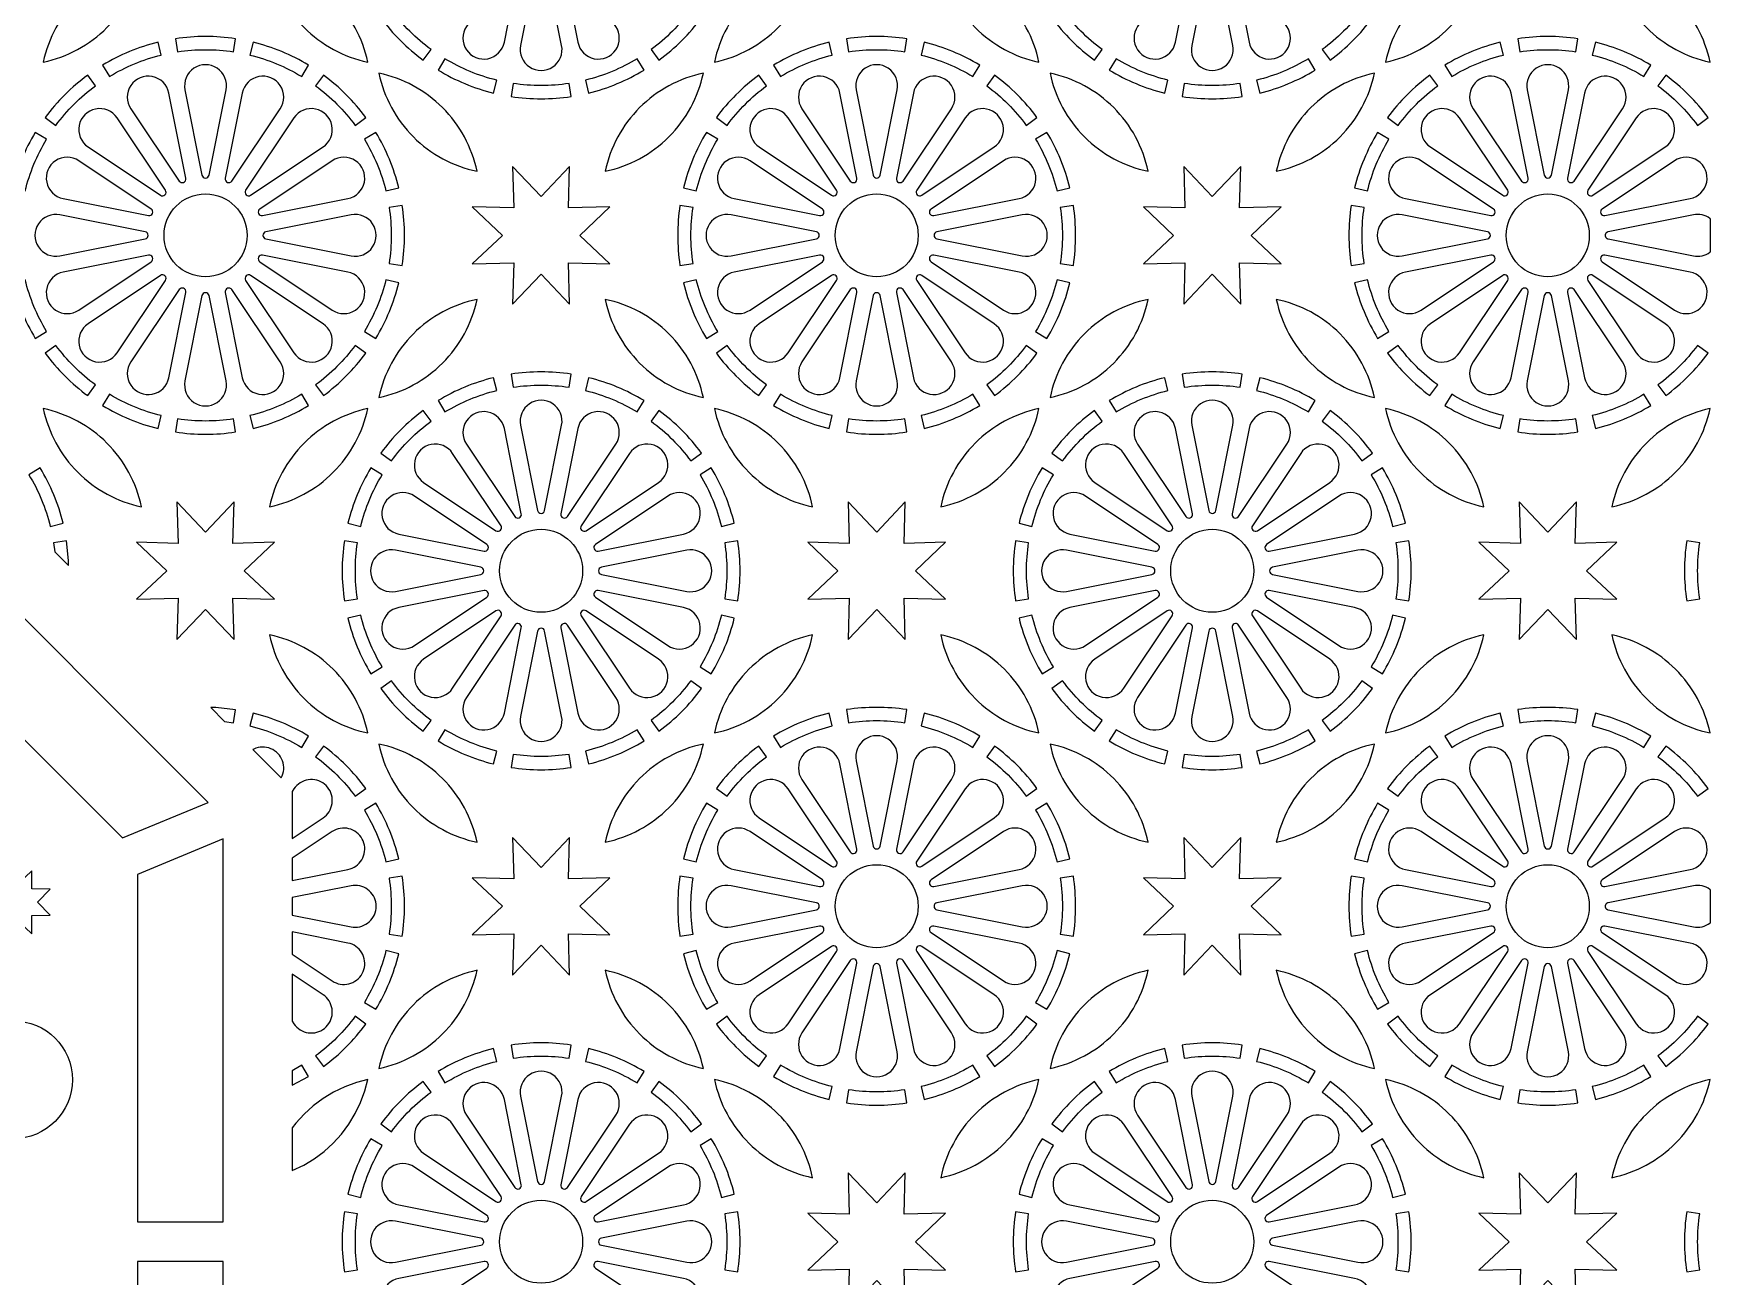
# Model space of a CAD drawing. Header units: millimetres. Extents: x 0 to 1400, y 170 to 1220.
# Drawn here: x 874.2 to 1224, y 687.7 to 947 of the extents above; entities that cross this region are included whole.
import ezdxf

# ---------------------------------------------------------------- set-up
doc = ezdxf.new("R2010")
doc.units = ezdxf.units.MM
doc.layers.add('CUT', color=1, linetype='CONTINUOUS')

msp = doc.modelspace()

# ---------------------------------------------------------------- linework, layer by layer
at = {"layer": 'CUT'}
for points in [[(974.578, 963.593), (964.493, 948.501, 1.2185033), (972.408, 945.223), (975.949, 963.026, 0.8206798)], [(979.333, 962.352), (975.792, 944.549, 1.2185037), (984.358, 944.549), (980.817, 962.352, 0.8206783)], [(984.201, 963.026), (987.742, 945.223, 1.2185033), (995.657, 948.501), (985.572, 963.593, 0.8206798)], [(1114.578, 963.593), (1104.493, 948.501, 1.2185033), (1112.408, 945.223), (1115.949, 963.026, 0.8206798)], [(1119.333, 962.352), (1115.792, 944.549, 1.2185037), (1124.358, 944.549), (1120.817, 962.352, 0.8206783)], [(1124.201, 963.026), (1127.742, 945.223, 1.2185033), (1135.657, 948.501), (1125.572, 963.593, 0.8206798)], [(889.521, 948.274, 0.1456685), (896.712, 961.562, 0.1456685), (883.424, 954.371, 0.1456685), (876.233, 941.083, 0.1456685)], [(936.726, 954.371, 0.1456685), (923.438, 961.562, 0.1456685), (930.629, 948.274, 0.1456685), (943.917, 941.083, 0.1456685)], [(1029.521, 948.274, 0.1456685), (1036.712, 961.562, 0.1456685), (1023.424, 954.371, 0.1456685), (1016.233, 941.083, 0.1456685)], [(1076.726, 954.371, 0.1456685), (1063.438, 961.562, 0.1456685), (1070.629, 948.274, 0.1456685), (1083.917, 941.083, 0.1456685)], [(1169.521, 948.274, 0.1456685), (1176.712, 961.562, 0.1456685), (1163.424, 954.371, 0.1456685), (1156.233, 941.083, 0.1456685)], [(1216.726, 954.371, 0.1456685), (1203.438, 961.562, 0.1456685), (1210.629, 948.274, 0.1456685), (1223.917, 941.083, 0.1456685)], [(946.633, 950.343, 0.0759044), (955.493, 941.483), (957.123, 943.71, -0.0758399), (948.86, 951.973)], [(1004.657, 941.483, 0.0759044), (1013.517, 950.343), (1011.29, 951.973, -0.0758399), (1003.027, 943.71)], [(1086.633, 950.343, 0.0759044), (1095.493, 941.483), (1097.123, 943.71, -0.0758399), (1088.86, 951.973)], [(1144.657, 941.483, 0.0759044), (1153.517, 950.343), (1151.29, 951.973, -0.0758399), (1143.027, 943.71)], [(900.162, 945.228, 0.0759046), (888.586, 940.434), (890.019, 938.075, -0.0758398), (900.816, 942.547)], [(916.339, 945.954, 0.0759046), (903.811, 945.954), (904.232, 943.227, -0.0758397), (915.918, 943.227)], [(931.564, 940.434, 0.0759046), (919.988, 945.228), (919.334, 942.547, -0.0758398), (930.131, 938.075)], [(1040.162, 945.228, 0.0759046), (1028.586, 940.434), (1030.019, 938.075, -0.0758398), (1040.816, 942.547)], [(1056.339, 945.954, 0.0759046), (1043.811, 945.954), (1044.232, 943.227, -0.0758397), (1055.918, 943.227)], [(1071.564, 940.434, 0.0759046), (1059.988, 945.228), (1059.334, 942.547, -0.0758398), (1070.131, 938.075)], [(1180.162, 945.228, 0.0759046), (1168.586, 940.434), (1170.019, 938.075, -0.0758398), (1180.816, 942.547)], [(1196.339, 945.954, 0.0759046), (1183.811, 945.954), (1184.232, 943.227, -0.0758397), (1195.918, 943.227)], [(1211.564, 940.434, 0.0759046), (1199.988, 945.228), (1199.334, 942.547, -0.0758398), (1210.131, 938.075)], [(958.586, 939.416, 0.0759046), (970.162, 934.622), (970.816, 937.303, -0.0758398), (960.019, 941.775)], [(989.988, 934.622, 0.0759046), (1001.564, 939.416), (1000.131, 941.775, -0.0758398), (989.334, 937.303)], [(1098.586, 939.416, 0.0759046), (1110.162, 934.622), (1110.816, 937.303, -0.0758398), (1100.019, 941.775)], [(1129.988, 934.622, 0.0759046), (1141.564, 939.416), (1140.131, 941.775, -0.0758398), (1129.334, 937.303)], [(885.493, 938.367, 0.0759044), (876.633, 929.507), (878.86, 927.877, -0.0758399), (887.123, 936.14)], [(905.949, 916.824), (902.408, 934.627, 1.2185033), (894.493, 931.349), (904.578, 916.257, 0.8206798)], [(910.817, 917.498), (914.358, 935.301, 1.2185037), (905.792, 935.301), (909.333, 917.498, 0.8206783)], [(915.572, 916.257), (925.657, 931.349, 1.2185033), (917.742, 934.627), (914.201, 916.824, 0.8206798)], [(943.517, 929.507, 0.0759044), (934.657, 938.367), (933.027, 936.14, -0.0758399), (941.29, 927.877)], [(953.424, 925.479, 0.1456685), (966.712, 918.288, 0.1456685), (959.521, 931.576, 0.1456685), (946.233, 938.767, 0.1456685)], [(1000.629, 931.576, 0.1456685), (993.438, 918.288, 0.1456685), (1006.726, 925.479, 0.1456685), (1013.917, 938.767, 0.1456685)], [(1025.493, 938.367, 0.0759044), (1016.633, 929.507), (1018.86, 927.877, -0.0758399), (1027.123, 936.14)], [(1045.949, 916.824), (1042.408, 934.627, 1.2185033), (1034.493, 931.349), (1044.578, 916.257, 0.8206798)], [(1050.817, 917.498), (1054.358, 935.301, 1.2185037), (1045.792, 935.301), (1049.333, 917.498, 0.8206783)], [(1055.572, 916.257), (1065.657, 931.349, 1.2185033), (1057.742, 934.627), (1054.201, 916.824, 0.8206798)], [(1083.517, 929.507, 0.0759044), (1074.657, 938.367), (1073.027, 936.14, -0.0758399), (1081.29, 927.877)], [(1093.424, 925.479, 0.1456685), (1106.712, 918.288, 0.1456685), (1099.521, 931.576, 0.1456685), (1086.233, 938.767, 0.1456685)], [(1140.629, 931.576, 0.1456685), (1133.438, 918.288, 0.1456685), (1146.726, 925.479, 0.1456685), (1153.917, 938.767, 0.1456685)], [(1165.493, 938.367, 0.0759044), (1156.633, 929.507), (1158.86, 927.877, -0.0758399), (1167.123, 936.14)], [(1185.949, 916.824), (1182.408, 934.627, 1.2185033), (1174.493, 931.349), (1184.578, 916.257, 0.8206798)], [(1190.817, 917.498), (1194.358, 935.301, 1.2185037), (1185.792, 935.301), (1189.333, 917.498, 0.8206783)], [(1195.572, 916.257), (1205.657, 931.349, 1.2185033), (1197.742, 934.627), (1194.201, 916.824, 0.8206798)], [(1223.517, 929.507, 0.0759044), (1214.657, 938.367), (1213.027, 936.14, -0.0758399), (1221.29, 927.877)], [(973.811, 933.896, 0.0759046), (986.339, 933.896), (985.918, 936.623, -0.0758397), (974.232, 936.623)], [(1113.811, 933.896, 0.0759046), (1126.339, 933.896), (1125.918, 936.623, -0.0758397), (1114.232, 936.623)], [(901.71, 914.34), (891.625, 929.432, 1.2185039), (885.568, 923.375), (900.66, 913.29, 0.8206772)], [(919.49, 913.29), (934.582, 923.375, 1.2185039), (928.525, 929.432), (918.44, 914.34, 0.8206772)], [(1041.71, 914.34), (1031.625, 929.432, 1.2185039), (1025.568, 923.375), (1040.66, 913.29, 0.8206772)], [(1059.49, 913.29), (1074.582, 923.375, 1.2185039), (1068.525, 929.432), (1058.44, 914.34, 0.8206772)], [(1181.71, 914.34), (1171.625, 929.432, 1.2185039), (1165.568, 923.375), (1180.66, 913.29, 0.8206772)], [(1199.49, 913.29), (1214.582, 923.375, 1.2185039), (1208.525, 929.432), (1198.44, 914.34, 0.8206772)], [(874.566, 926.414, 0.0759046), (869.772, 914.838), (872.453, 914.184, -0.0758398), (876.925, 924.981)], [(950.378, 914.838, 0.0759046), (945.584, 926.414), (943.225, 924.981, -0.0758398), (947.697, 914.184)], [(1014.566, 926.414, 0.0759046), (1009.772, 914.838), (1012.453, 914.184, -0.0758398), (1016.925, 924.981)], [(1090.378, 914.838, 0.0759046), (1085.584, 926.414), (1083.225, 924.981, -0.0758398), (1087.697, 914.184)], [(1154.566, 926.414, 0.0759046), (1149.772, 914.838), (1152.453, 914.184, -0.0758398), (1156.925, 924.981)], [(898.743, 910.422), (883.651, 920.507, 1.2185033), (880.373, 912.592), (898.176, 909.051, 0.8206798)], [(921.974, 909.051), (939.777, 912.592, 1.2185033), (936.499, 920.507), (921.407, 910.422, 0.8206798)], [(1038.743, 910.422), (1023.651, 920.507, 1.2185033), (1020.373, 912.592), (1038.176, 909.051, 0.8206798)], [(1061.974, 909.051), (1079.777, 912.592, 1.2185033), (1076.499, 920.507), (1061.407, 910.422, 0.8206798)], [(1178.743, 910.422), (1163.651, 920.507, 1.2185033), (1160.373, 912.592), (1178.176, 909.051, 0.8206798)], [(1201.974, 909.051), (1219.777, 912.592, 1.2185033), (1216.499, 920.507), (1201.407, 910.422, 0.8206798)], [(951.104, 898.661, 0.0759046), (951.104, 911.189), (948.377, 910.768, -0.0758397), (948.377, 899.082)], [(1009.046, 911.189, 0.0759046), (1009.046, 898.661), (1011.773, 899.082, -0.0758397), (1011.773, 910.768)], [(1091.104, 898.661, 0.0759046), (1091.104, 911.189), (1088.377, 910.768, -0.0758397), (1088.377, 899.082)], [(1149.046, 911.189, 0.0759046), (1149.046, 898.661), (1151.773, 899.082, -0.0758397), (1151.773, 910.768)], [(897.502, 905.667), (879.699, 909.208, 1.2185037), (879.699, 900.642), (897.502, 904.183, 0.8206783)], [(922.648, 904.183), (940.451, 900.642, 1.2185037), (940.451, 909.208), (922.648, 905.667, 0.8206783)], [(1037.502, 905.667), (1019.699, 909.208, 1.2185037), (1019.699, 900.642), (1037.502, 904.183, 0.8206783)], [(1062.648, 904.183), (1080.451, 900.642, 1.2185037), (1080.451, 909.208), (1062.648, 905.667, 0.8206783)], [(1177.502, 905.667), (1159.699, 909.208, 1.2185037), (1159.699, 900.642), (1177.502, 904.183, 0.8206783)], [(898.176, 900.799), (880.373, 897.258, 1.2185033), (883.651, 889.343), (898.743, 899.428, 0.8206798)], [(921.407, 899.428), (936.499, 889.343, 1.2185033), (939.777, 897.258), (921.974, 900.799, 0.8206798)], [(1038.176, 900.799), (1020.373, 897.258, 1.2185033), (1023.651, 889.343), (1038.743, 899.428, 0.8206798)], [(1061.407, 899.428), (1076.499, 889.343, 1.2185033), (1079.777, 897.258), (1061.974, 900.799, 0.8206798)], [(1178.176, 900.799), (1160.373, 897.258, 1.2185033), (1163.651, 889.343), (1178.743, 899.428, 0.8206798)], [(1201.407, 899.428), (1216.499, 889.343, 1.2185033), (1219.777, 897.258), (1201.974, 900.799, 0.8206798)], [(869.772, 895.012, 0.0759046), (874.566, 883.436), (876.925, 884.869, -0.0758398), (872.453, 895.666)], [(900.66, 896.56), (885.568, 886.475, 1.2185039), (891.625, 880.418), (901.71, 895.51, 0.8206772)], [(918.44, 895.51), (928.525, 880.418, 1.2185039), (934.582, 886.475), (919.49, 896.56, 0.8206772)], [(945.584, 883.436, 0.0759046), (950.378, 895.012), (947.697, 895.666, -0.0758398), (943.225, 884.869)], [(1009.772, 895.012, 0.0759046), (1014.566, 883.436), (1016.925, 884.869, -0.0758398), (1012.453, 895.666)], [(1040.66, 896.56), (1025.568, 886.475, 1.2185039), (1031.625, 880.418), (1041.71, 895.51, 0.8206772)], [(1058.44, 895.51), (1068.525, 880.418, 1.2185039), (1074.582, 886.475), (1059.49, 896.56, 0.8206772)], [(1085.584, 883.436, 0.0759046), (1090.378, 895.012), (1087.697, 895.666, -0.0758398), (1083.225, 884.869)], [(1149.772, 895.012, 0.0759046), (1154.566, 883.436), (1156.925, 884.869, -0.0758398), (1152.453, 895.666)], [(1180.66, 896.56), (1165.568, 886.475, 1.2185039), (1171.625, 880.418), (1181.71, 895.51, 0.8206772)], [(1198.44, 895.51), (1208.525, 880.418, 1.2185039), (1214.582, 886.475), (1199.49, 896.56, 0.8206772)], [(904.578, 893.593), (894.493, 878.501, 1.2185033), (902.408, 875.223), (905.949, 893.026, 0.8206798)], [(909.333, 892.352), (905.792, 874.549, 1.2185037), (914.358, 874.549), (910.817, 892.352, 0.8206783)], [(914.201, 893.026), (917.742, 875.223, 1.2185033), (925.657, 878.501), (915.572, 893.593, 0.8206798)], [(1044.578, 893.593), (1034.493, 878.501, 1.2185033), (1042.408, 875.223), (1045.949, 893.026, 0.8206798)], [(1049.333, 892.352), (1045.792, 874.549, 1.2185037), (1054.358, 874.549), (1050.817, 892.352, 0.8206783)], [(1054.201, 893.026), (1057.742, 875.223, 1.2185033), (1065.657, 878.501), (1055.572, 893.593, 0.8206798)], [(1184.578, 893.593), (1174.493, 878.501, 1.2185033), (1182.408, 875.223), (1185.949, 893.026, 0.8206798)], [(1189.333, 892.352), (1185.792, 874.549, 1.2185037), (1194.358, 874.549), (1190.817, 892.352, 0.8206783)], [(1194.201, 893.026), (1197.742, 875.223, 1.2185033), (1205.657, 878.501), (1195.572, 893.593, 0.8206798)], [(959.521, 878.274, 0.1456685), (966.712, 891.562, 0.1456685), (953.424, 884.371, 0.1456685), (946.233, 871.083, 0.1456685)], [(1006.726, 884.371, 0.1456685), (993.438, 891.562, 0.1456685), (1000.629, 878.274, 0.1456685), (1013.917, 871.083, 0.1456685)], [(1099.521, 878.274, 0.1456685), (1106.712, 891.562, 0.1456685), (1093.424, 884.371, 0.1456685), (1086.233, 871.083, 0.1456685)], [(1146.726, 884.371, 0.1456685), (1133.438, 891.562, 0.1456685), (1140.629, 878.274, 0.1456685), (1153.917, 871.083, 0.1456685)], [(876.633, 880.343, 0.0759044), (885.493, 871.483), (887.123, 873.71, -0.0758399), (878.86, 881.973)], [(934.657, 871.483, 0.0759044), (943.517, 880.343), (941.29, 881.973, -0.0758399), (933.027, 873.71)], [(1016.633, 880.343, 0.0759044), (1025.493, 871.483), (1027.123, 873.71, -0.0758399), (1018.86, 881.973)], [(1074.657, 871.483, 0.0759044), (1083.517, 880.343), (1081.29, 881.973, -0.0758399), (1073.027, 873.71)], [(1156.633, 880.343, 0.0759044), (1165.493, 871.483), (1167.123, 873.71, -0.0758399), (1158.86, 881.973)], [(1214.657, 871.483, 0.0759044), (1223.517, 880.343), (1221.29, 881.973, -0.0758399), (1213.027, 873.71)], [(970.162, 875.228, 0.0759046), (958.586, 870.434), (960.019, 868.075, -0.0758398), (970.816, 872.547)], [(986.339, 875.954, 0.0759046), (973.811, 875.954), (974.232, 873.227, -0.0758397), (985.918, 873.227)], [(1001.564, 870.434, 0.0759046), (989.988, 875.228), (989.334, 872.547, -0.0758398), (1000.131, 868.075)], [(1110.162, 875.228, 0.0759046), (1098.586, 870.434), (1100.019, 868.075, -0.0758398), (1110.816, 872.547)], [(1126.339, 875.954, 0.0759046), (1113.811, 875.954), (1114.232, 873.227, -0.0758397), (1125.918, 873.227)], [(1141.564, 870.434, 0.0759046), (1129.988, 875.228), (1129.334, 872.547, -0.0758398), (1140.131, 868.075)], [(888.586, 869.416, 0.0759046), (900.162, 864.622), (900.816, 867.303, -0.0758398), (890.019, 871.775)], [(919.988, 864.622, 0.0759046), (931.564, 869.416), (930.131, 871.775, -0.0758398), (919.334, 867.303)], [(1028.586, 869.416, 0.0759046), (1040.162, 864.622), (1040.816, 867.303, -0.0758398), (1030.019, 871.775)], [(1059.988, 864.622, 0.0759046), (1071.564, 869.416), (1070.131, 871.775, -0.0758398), (1059.334, 867.303)], [(1168.586, 869.416, 0.0759046), (1180.162, 864.622), (1180.816, 867.303, -0.0758398), (1170.019, 871.775)], [(1199.988, 864.622, 0.0759046), (1211.564, 869.416), (1210.131, 871.775, -0.0758398), (1199.334, 867.303)], [(883.424, 855.479, 0.1456685), (896.712, 848.288, 0.1456685), (889.521, 861.576, 0.1456685), (876.233, 868.767, 0.1456685)], [(930.629, 861.576, 0.1456685), (923.438, 848.288, 0.1456685), (936.726, 855.479, 0.1456685), (943.917, 868.767, 0.1456685)], [(955.493, 868.367, 0.0759044), (946.633, 859.507), (948.86, 857.877, -0.0758399), (957.123, 866.14)], [(975.949, 846.824), (972.408, 864.627, 1.2185033), (964.493, 861.349), (974.578, 846.257, 0.8206798)], [(980.817, 847.498), (984.358, 865.301, 1.2185037), (975.792, 865.301), (979.333, 847.498, 0.8206783)], [(985.572, 846.257), (995.657, 861.349, 1.2185033), (987.742, 864.627), (984.201, 846.824, 0.8206798)], [(1013.517, 859.507, 0.0759044), (1004.657, 868.367), (1003.027, 866.14, -0.0758399), (1011.29, 857.877)], [(1023.424, 855.479, 0.1456685), (1036.712, 848.288, 0.1456685), (1029.521, 861.576, 0.1456685), (1016.233, 868.767, 0.1456685)], [(1070.629, 861.576, 0.1456685), (1063.438, 848.288, 0.1456685), (1076.726, 855.479, 0.1456685), (1083.917, 868.767, 0.1456685)], [(1095.493, 868.367, 0.0759044), (1086.633, 859.507), (1088.86, 857.877, -0.0758399), (1097.123, 866.14)], [(1115.949, 846.824), (1112.408, 864.627, 1.2185033), (1104.493, 861.349), (1114.578, 846.257, 0.8206798)], [(1120.817, 847.498), (1124.358, 865.301, 1.2185037), (1115.792, 865.301), (1119.333, 847.498, 0.8206783)], [(1125.572, 846.257), (1135.657, 861.349, 1.2185033), (1127.742, 864.627), (1124.201, 846.824, 0.8206798)], [(1153.517, 859.507, 0.0759044), (1144.657, 868.367), (1143.027, 866.14, -0.0758399), (1151.29, 857.877)], [(1163.424, 855.479, 0.1456685), (1176.712, 848.288, 0.1456685), (1169.521, 861.576, 0.1456685), (1156.233, 868.767, 0.1456685)], [(1210.629, 861.576, 0.1456685), (1203.438, 848.288, 0.1456685), (1216.726, 855.479, 0.1456685), (1223.917, 868.767, 0.1456685)], [(903.811, 863.896, 0.0759046), (916.339, 863.896), (915.918, 866.623, -0.0758397), (904.232, 866.623)], [(1043.811, 863.896, 0.0759046), (1056.339, 863.896), (1055.918, 866.623, -0.0758397), (1044.232, 866.623)], [(1183.811, 863.896, 0.0759046), (1196.339, 863.896), (1195.918, 866.623, -0.0758397), (1184.232, 866.623)], [(971.71, 844.34), (961.625, 859.432, 1.2185039), (955.568, 853.375), (970.66, 843.29, 0.8206772)], [(989.49, 843.29), (1004.582, 853.375, 1.2185039), (998.525, 859.432), (988.44, 844.34, 0.8206772)], [(1111.71, 844.34), (1101.625, 859.432, 1.2185039), (1095.568, 853.375), (1110.66, 843.29, 0.8206772)], [(1129.49, 843.29), (1144.582, 853.375, 1.2185039), (1138.525, 859.432), (1128.44, 844.34, 0.8206772)], [(880.378, 844.838, 0.0759046), (875.584, 856.414), (873.225, 854.981, -0.0758398), (877.697, 844.184)], [(944.566, 856.414, 0.0759046), (939.772, 844.838), (942.453, 844.184, -0.0758398), (946.925, 854.981)], [(1020.378, 844.838, 0.0759046), (1015.584, 856.414), (1013.225, 854.981, -0.0758398), (1017.697, 844.184)], [(1084.566, 856.414, 0.0759046), (1079.772, 844.838), (1082.453, 844.184, -0.0758398), (1086.925, 854.981)], [(1160.378, 844.838, 0.0759046), (1155.584, 856.414), (1153.225, 854.981, -0.0758398), (1157.697, 844.184)], [(968.743, 840.422), (953.651, 850.507, 1.2185033), (950.373, 842.592), (968.176, 839.051, 0.8206798)], [(991.974, 839.051), (1009.777, 842.592, 1.2185033), (1006.499, 850.507), (991.407, 840.422, 0.8206798)], [(1108.743, 840.422), (1093.651, 850.507, 1.2185033), (1090.373, 842.592), (1108.176, 839.051, 0.8206798)], [(1131.974, 839.051), (1149.777, 842.592, 1.2185033), (1146.499, 850.507), (1131.407, 840.422, 0.8206798)], [(939.046, 841.189, 0.0759046), (939.046, 828.661), (941.773, 829.082, -0.0758397), (941.773, 840.768)], [(1021.104, 828.661, 0.0759046), (1021.104, 841.189), (1018.377, 840.768, -0.0758397), (1018.377, 829.082)], [(1079.046, 841.189, 0.0759046), (1079.046, 828.661), (1081.773, 829.082, -0.0758397), (1081.773, 840.768)], [(1161.104, 828.661, 0.0759046), (1161.104, 841.189), (1158.377, 840.768, -0.0758397), (1158.377, 829.082)], [(1219.046, 841.189, 0.0759046), (1219.046, 828.661), (1221.773, 829.082, -0.0758397), (1221.773, 840.768)], [(967.502, 835.667), (949.699, 839.208, 1.2185037), (949.699, 830.642), (967.502, 834.183, 0.8206783)], [(992.648, 834.183), (1010.451, 830.642, 1.2185037), (1010.451, 839.208), (992.648, 835.667, 0.8206783)], [(1107.502, 835.667), (1089.699, 839.208, 1.2185037), (1089.699, 830.642), (1107.502, 834.183, 0.8206783)], [(1132.648, 834.183), (1150.451, 830.642, 1.2185037), (1150.451, 839.208), (1132.648, 835.667, 0.8206783)], [(968.176, 830.799), (950.373, 827.258, 1.2185033), (953.651, 819.343), (968.743, 829.428, 0.8206798)], [(991.407, 829.428), (1006.499, 819.343, 1.2185033), (1009.777, 827.258), (991.974, 830.799, 0.8206798)], [(1108.176, 830.799), (1090.373, 827.258, 1.2185033), (1093.651, 819.343), (1108.743, 829.428, 0.8206798)], [(1131.407, 829.428), (1146.499, 819.343, 1.2185033), (1149.777, 827.258), (1131.974, 830.799, 0.8206798)], [(939.772, 825.012, 0.0759046), (944.566, 813.436), (946.925, 814.869, -0.0758398), (942.453, 825.666)], [(970.66, 826.56), (955.568, 816.475, 1.2185039), (961.625, 810.418), (971.71, 825.51, 0.8206772)], [(988.44, 825.51), (998.525, 810.418, 1.2185039), (1004.582, 816.475), (989.49, 826.56, 0.8206772)], [(1015.584, 813.436, 0.0759046), (1020.378, 825.012), (1017.697, 825.666, -0.0758398), (1013.225, 814.869)], [(1079.772, 825.012, 0.0759046), (1084.566, 813.436), (1086.925, 814.869, -0.0758398), (1082.453, 825.666)], [(1110.66, 826.56), (1095.568, 816.475, 1.2185039), (1101.625, 810.418), (1111.71, 825.51, 0.8206772)], [(1128.44, 825.51), (1138.525, 810.418, 1.2185039), (1144.582, 816.475), (1129.49, 826.56, 0.8206772)], [(1155.584, 813.436, 0.0759046), (1160.378, 825.012), (1157.697, 825.666, -0.0758398), (1153.225, 814.869)], [(974.578, 823.593), (964.493, 808.501, 1.2185033), (972.408, 805.223), (975.949, 823.026, 0.8206798)], [(979.333, 822.352), (975.792, 804.549, 1.2185037), (984.358, 804.549), (980.817, 822.352, 0.8206783)], [(984.201, 823.026), (987.742, 805.223, 1.2185033), (995.657, 808.501), (985.572, 823.593, 0.8206798)], [(1114.578, 823.593), (1104.493, 808.501, 1.2185033), (1112.408, 805.223), (1115.949, 823.026, 0.8206798)], [(1119.333, 822.352), (1115.792, 804.549, 1.2185037), (1124.358, 804.549), (1120.817, 822.352, 0.8206783)], [(1124.201, 823.026), (1127.742, 805.223, 1.2185033), (1135.657, 808.501), (1125.572, 823.593, 0.8206798)], [(936.726, 814.371, 0.1456685), (923.438, 821.562, 0.1456685), (930.629, 808.274, 0.1456685), (943.917, 801.083, 0.1456685)], [(1029.521, 808.274, 0.1456685), (1036.712, 821.562, 0.1456685), (1023.424, 814.371, 0.1456685), (1016.233, 801.083, 0.1456685)], [(1076.726, 814.371, 0.1456685), (1063.438, 821.562, 0.1456685), (1070.629, 808.274, 0.1456685), (1083.917, 801.083, 0.1456685)], [(1169.521, 808.274, 0.1456685), (1176.712, 821.562, 0.1456685), (1163.424, 814.371, 0.1456685), (1156.233, 801.083, 0.1456685)], [(1216.726, 814.371, 0.1456685), (1203.438, 821.562, 0.1456685), (1210.629, 808.274, 0.1456685), (1223.917, 801.083, 0.1456685)], [(946.633, 810.343, 0.0759044), (955.493, 801.483), (957.123, 803.71, -0.0758399), (948.86, 811.973)], [(1004.657, 801.483, 0.0759044), (1013.517, 810.343), (1011.29, 811.973, -0.0758399), (1003.027, 803.71)], [(1086.633, 810.343, 0.0759044), (1095.493, 801.483), (1097.123, 803.71, -0.0758399), (1088.86, 811.973)], [(1144.657, 801.483, 0.0759044), (1153.517, 810.343), (1151.29, 811.973, -0.0758399), (1143.027, 803.71)], [(931.564, 800.434, 0.0759046), (919.988, 805.228), (919.334, 802.547, -0.0758398), (930.131, 798.075)], [(1040.162, 805.228, 0.0759046), (1028.586, 800.434), (1030.019, 798.075, -0.0758398), (1040.816, 802.547)], [(1056.339, 805.954, 0.0759046), (1043.811, 805.954), (1044.232, 803.227, -0.0758397), (1055.918, 803.227)], [(1071.564, 800.434, 0.0759046), (1059.988, 805.228), (1059.334, 802.547, -0.0758398), (1070.131, 798.075)], [(1180.162, 805.228, 0.0759046), (1168.586, 800.434), (1170.019, 798.075, -0.0758398), (1180.816, 802.547)], [(1196.339, 805.954, 0.0759046), (1183.811, 805.954), (1184.232, 803.227, -0.0758397), (1195.918, 803.227)], [(1211.564, 800.434, 0.0759046), (1199.988, 805.228), (1199.334, 802.547, -0.0758398), (1210.131, 798.075)], [(958.586, 799.416, 0.0759046), (970.162, 794.622), (970.816, 797.303, -0.0758398), (960.019, 801.775)], [(989.988, 794.622, 0.0759046), (1001.564, 799.416), (1000.131, 801.775, -0.0758398), (989.334, 797.303)], [(1098.586, 799.416, 0.0759046), (1110.162, 794.622), (1110.816, 797.303, -0.0758398), (1100.019, 801.775)], [(1129.988, 794.622, 0.0759046), (1141.564, 799.416), (1140.131, 801.775, -0.0758398), (1129.334, 797.303)], [(943.517, 789.507, 0.0759044), (934.657, 798.367), (933.027, 796.14, -0.0758399), (941.29, 787.877)], [(953.424, 785.479, 0.1456685), (966.712, 778.288, 0.1456685), (959.521, 791.576, 0.1456685), (946.233, 798.767, 0.1456685)], [(1000.629, 791.576, 0.1456685), (993.438, 778.288, 0.1456685), (1006.726, 785.479, 0.1456685), (1013.917, 798.767, 0.1456685)], [(1025.493, 798.367, 0.0759044), (1016.633, 789.507), (1018.86, 787.877, -0.0758399), (1027.123, 796.14)], [(1045.949, 776.824), (1042.408, 794.627, 1.2185033), (1034.493, 791.349), (1044.578, 776.257, 0.8206798)], [(1050.817, 777.498), (1054.358, 795.301, 1.2185037), (1045.792, 795.301), (1049.333, 777.498, 0.8206783)], [(1055.572, 776.257), (1065.657, 791.349, 1.2185033), (1057.742, 794.627), (1054.201, 776.824, 0.8206798)], [(1083.517, 789.507, 0.0759044), (1074.657, 798.367), (1073.027, 796.14, -0.0758399), (1081.29, 787.877)], [(1093.424, 785.479, 0.1456685), (1106.712, 778.288, 0.1456685), (1099.521, 791.576, 0.1456685), (1086.233, 798.767, 0.1456685)], [(1140.629, 791.576, 0.1456685), (1133.438, 778.288, 0.1456685), (1146.726, 785.479, 0.1456685), (1153.917, 798.767, 0.1456685)], [(1165.493, 798.367, 0.0759044), (1156.633, 789.507), (1158.86, 787.877, -0.0758399), (1167.123, 796.14)], [(1185.949, 776.824), (1182.408, 794.627, 1.2185033), (1174.493, 791.349), (1184.578, 776.257, 0.8206798)], [(1190.817, 777.498), (1194.358, 795.301, 1.2185037), (1185.792, 795.301), (1189.333, 777.498, 0.8206783)], [(1195.572, 776.257), (1205.657, 791.349, 1.2185033), (1197.742, 794.627), (1194.201, 776.824, 0.8206798)], [(1223.517, 789.507, 0.0759044), (1214.657, 798.367), (1213.027, 796.14, -0.0758399), (1221.29, 787.877)], [(973.811, 793.896, 0.0759046), (986.339, 793.896), (985.918, 796.623, -0.0758397), (974.232, 796.623)], [(1113.811, 793.896, 0.0759046), (1126.339, 793.896), (1125.918, 796.623, -0.0758397), (1114.232, 796.623)], [(1041.71, 774.34), (1031.625, 789.432, 1.2185039), (1025.568, 783.375), (1040.66, 773.29, 0.8206772)], [(1059.49, 773.29), (1074.582, 783.375, 1.2185039), (1068.525, 789.432), (1058.44, 774.34, 0.8206772)], [(1181.71, 774.34), (1171.625, 789.432, 1.2185039), (1165.568, 783.375), (1180.66, 773.29, 0.8206772)], [(1199.49, 773.29), (1214.582, 783.375, 1.2185039), (1208.525, 789.432), (1198.44, 774.34, 0.8206772)], [(950.378, 774.838, 0.0759046), (945.584, 786.414), (943.225, 784.981, -0.0758398), (947.697, 774.184)], [(1014.566, 786.414, 0.0759046), (1009.772, 774.838), (1012.453, 774.184, -0.0758398), (1016.925, 784.981)], [(1090.378, 774.838, 0.0759046), (1085.584, 786.414), (1083.225, 784.981, -0.0758398), (1087.697, 774.184)], [(1154.566, 786.414, 0.0759046), (1149.772, 774.838), (1152.453, 774.184, -0.0758398), (1156.925, 784.981)], [(1038.743, 770.422), (1023.651, 780.507, 1.2185033), (1020.373, 772.592), (1038.176, 769.051, 0.8206798)], [(1061.974, 769.051), (1079.777, 772.592, 1.2185033), (1076.499, 780.507), (1061.407, 770.422, 0.8206798)], [(1178.743, 770.422), (1163.651, 780.507, 1.2185033), (1160.373, 772.592), (1178.176, 769.051, 0.8206798)], [(1201.974, 769.051), (1219.777, 772.592, 1.2185033), (1216.499, 780.507), (1201.407, 770.422, 0.8206798)], [(951.104, 758.661, 0.0759046), (951.104, 771.189), (948.377, 770.768, -0.0758397), (948.377, 759.082)], [(1009.046, 771.189, 0.0759046), (1009.046, 758.661), (1011.773, 759.082, -0.0758397), (1011.773, 770.768)], [(1091.104, 758.661, 0.0759046), (1091.104, 771.189), (1088.377, 770.768, -0.0758397), (1088.377, 759.082)], [(1149.046, 771.189, 0.0759046), (1149.046, 758.661), (1151.773, 759.082, -0.0758397), (1151.773, 770.768)], [(1037.502, 765.667), (1019.699, 769.208, 1.2185037), (1019.699, 760.642), (1037.502, 764.183, 0.8206783)], [(1062.648, 764.183), (1080.451, 760.642, 1.2185037), (1080.451, 769.208), (1062.648, 765.667, 0.8206783)], [(1177.502, 765.667), (1159.699, 769.208, 1.2185037), (1159.699, 760.642), (1177.502, 764.183, 0.8206783)], [(1038.176, 760.799), (1020.373, 757.258, 1.2185033), (1023.651, 749.343), (1038.743, 759.428, 0.8206798)], [(1061.407, 759.428), (1076.499, 749.343, 1.2185033), (1079.777, 757.258), (1061.974, 760.799, 0.8206798)], [(1178.176, 760.799), (1160.373, 757.258, 1.2185033), (1163.651, 749.343), (1178.743, 759.428, 0.8206798)], [(1201.407, 759.428), (1216.499, 749.343, 1.2185033), (1219.777, 757.258), (1201.974, 760.799, 0.8206798)], [(945.584, 743.436, 0.0759046), (950.378, 755.012), (947.697, 755.666, -0.0758398), (943.225, 744.869)], [(1009.772, 755.012, 0.0759046), (1014.566, 743.436), (1016.925, 744.869, -0.0758398), (1012.453, 755.666)], [(1040.66, 756.56), (1025.568, 746.475, 1.2185039), (1031.625, 740.418), (1041.71, 755.51, 0.8206772)], [(1058.44, 755.51), (1068.525, 740.418, 1.2185039), (1074.582, 746.475), (1059.49, 756.56, 0.8206772)], [(1085.584, 743.436, 0.0759046), (1090.378, 755.012), (1087.697, 755.666, -0.0758398), (1083.225, 744.869)], [(1149.772, 755.012, 0.0759046), (1154.566, 743.436), (1156.925, 744.869, -0.0758398), (1152.453, 755.666)], [(1180.66, 756.56), (1165.568, 746.475, 1.2185039), (1171.625, 740.418), (1181.71, 755.51, 0.8206772)], [(1198.44, 755.51), (1208.525, 740.418, 1.2185039), (1214.582, 746.475), (1199.49, 756.56, 0.8206772)], [(1044.578, 753.593), (1034.493, 738.501, 1.2185033), (1042.408, 735.223), (1045.949, 753.026, 0.8206798)], [(1049.333, 752.352), (1045.792, 734.549, 1.2185037), (1054.358, 734.549), (1050.817, 752.352, 0.8206783)], [(1054.201, 753.026), (1057.742, 735.223, 1.2185033), (1065.657, 738.501), (1055.572, 753.593, 0.8206798)], [(1184.578, 753.593), (1174.493, 738.501, 1.2185033), (1182.408, 735.223), (1185.949, 753.026, 0.8206798)], [(1189.333, 752.352), (1185.792, 734.549, 1.2185037), (1194.358, 734.549), (1190.817, 752.352, 0.8206783)], [(1194.201, 753.026), (1197.742, 735.223, 1.2185033), (1205.657, 738.501), (1195.572, 753.593, 0.8206798)], [(959.521, 738.274, 0.1456685), (966.712, 751.562, 0.1456685), (953.424, 744.371, 0.1456685), (946.233, 731.083, 0.1456685)], [(1006.726, 744.371, 0.1456685), (993.438, 751.562, 0.1456685), (1000.629, 738.274, 0.1456685), (1013.917, 731.083, 0.1456685)], [(1099.521, 738.274, 0.1456685), (1106.712, 751.562, 0.1456685), (1093.424, 744.371, 0.1456685), (1086.233, 731.083, 0.1456685)], [(1146.726, 744.371, 0.1456685), (1133.438, 751.562, 0.1456685), (1140.629, 738.274, 0.1456685), (1153.917, 731.083, 0.1456685)], [(934.657, 731.483, 0.0759044), (943.517, 740.343), (941.29, 741.973, -0.0758399), (933.027, 733.71)], [(1016.633, 740.343, 0.0759044), (1025.493, 731.483), (1027.123, 733.71, -0.0758399), (1018.86, 741.973)], [(1074.657, 731.483, 0.0759044), (1083.517, 740.343), (1081.29, 741.973, -0.0758399), (1073.027, 733.71)], [(1156.633, 740.343, 0.0759044), (1165.493, 731.483), (1167.123, 733.71, -0.0758399), (1158.86, 741.973)], [(1214.657, 731.483, 0.0759044), (1223.517, 740.343), (1221.29, 741.973, -0.0758399), (1213.027, 733.71)], [(970.162, 735.228, 0.0759046), (958.586, 730.434), (960.019, 728.075, -0.0758398), (970.816, 732.547)], [(986.339, 735.954, 0.0759046), (973.811, 735.954), (974.232, 733.227, -0.0758397), (985.918, 733.227)], [(1001.564, 730.434, 0.0759046), (989.988, 735.228), (989.334, 732.547, -0.0758398), (1000.131, 728.075)], [(1110.162, 735.228, 0.0759046), (1098.586, 730.434), (1100.019, 728.075, -0.0758398), (1110.816, 732.547)], [(1126.339, 735.954, 0.0759046), (1113.811, 735.954), (1114.232, 733.227, -0.0758397), (1125.918, 733.227)], [(1141.564, 730.434, 0.0759046), (1129.988, 735.228), (1129.334, 732.547, -0.0758398), (1140.131, 728.075)], [(1028.586, 729.416, 0.0759046), (1040.162, 724.622), (1040.816, 727.303, -0.0758398), (1030.019, 731.775)], [(1059.988, 724.622, 0.0759046), (1071.564, 729.416), (1070.131, 731.775, -0.0758398), (1059.334, 727.303)], [(1168.586, 729.416, 0.0759046), (1180.162, 724.622), (1180.816, 727.303, -0.0758398), (1170.019, 731.775)], [(1199.988, 724.622, 0.0759046), (1211.564, 729.416), (1210.131, 731.775, -0.0758398), (1199.334, 727.303)], [(955.493, 728.367, 0.0759044), (946.633, 719.507), (948.86, 717.877, -0.0758399), (957.123, 726.14)], [(975.949, 706.824), (972.408, 724.627, 1.2185033), (964.493, 721.349), (974.578, 706.257, 0.8206798)], [(980.817, 707.498), (984.358, 725.301, 1.2185037), (975.792, 725.301), (979.333, 707.498, 0.8206783)], [(985.572, 706.257), (995.657, 721.349, 1.2185033), (987.742, 724.627), (984.201, 706.824, 0.8206798)], [(1013.517, 719.507, 0.0759044), (1004.657, 728.367), (1003.027, 726.14, -0.0758399), (1011.29, 717.877)], [(1023.424, 715.479, 0.1456685), (1036.712, 708.288, 0.1456685), (1029.521, 721.576, 0.1456685), (1016.233, 728.767, 0.1456685)], [(1070.629, 721.576, 0.1456685), (1063.438, 708.288, 0.1456685), (1076.726, 715.479, 0.1456685), (1083.917, 728.767, 0.1456685)], [(1095.493, 728.367, 0.0759044), (1086.633, 719.507), (1088.86, 717.877, -0.0758399), (1097.123, 726.14)], [(1115.949, 706.824), (1112.408, 724.627, 1.2185033), (1104.493, 721.349), (1114.578, 706.257, 0.8206798)], [(1120.817, 707.498), (1124.358, 725.301, 1.2185037), (1115.792, 725.301), (1119.333, 707.498, 0.8206783)], [(1125.572, 706.257), (1135.657, 721.349, 1.2185033), (1127.742, 724.627), (1124.201, 706.824, 0.8206798)], [(1153.517, 719.507, 0.0759044), (1144.657, 728.367), (1143.027, 726.14, -0.0758399), (1151.29, 717.877)], [(1163.424, 715.479, 0.1456685), (1176.712, 708.288, 0.1456685), (1169.521, 721.576, 0.1456685), (1156.233, 728.767, 0.1456685)], [(1210.629, 721.576, 0.1456685), (1203.438, 708.288, 0.1456685), (1216.726, 715.479, 0.1456685), (1223.917, 728.767, 0.1456685)], [(1043.811, 723.896, 0.0759046), (1056.339, 723.896), (1055.918, 726.623, -0.0758397), (1044.232, 726.623)], [(1183.811, 723.896, 0.0759046), (1196.339, 723.896), (1195.918, 726.623, -0.0758397), (1184.232, 726.623)], [(971.71, 704.34), (961.625, 719.432, 1.2185039), (955.568, 713.375), (970.66, 703.29, 0.8206772)], [(989.49, 703.29), (1004.582, 713.375, 1.2185039), (998.525, 719.432), (988.44, 704.34, 0.8206772)], [(1111.71, 704.34), (1101.625, 719.432, 1.2185039), (1095.568, 713.375), (1110.66, 703.29, 0.8206772)], [(1129.49, 703.29), (1144.582, 713.375, 1.2185039), (1138.525, 719.432), (1128.44, 704.34, 0.8206772)], [(944.566, 716.414, 0.0759046), (939.772, 704.838), (942.453, 704.184, -0.0758398), (946.925, 714.981)], [(1020.378, 704.838, 0.0759046), (1015.584, 716.414), (1013.225, 714.981, -0.0758398), (1017.697, 704.184)], [(1084.566, 716.414, 0.0759046), (1079.772, 704.838), (1082.453, 704.184, -0.0758398), (1086.925, 714.981)], [(1160.378, 704.838, 0.0759046), (1155.584, 716.414), (1153.225, 714.981, -0.0758398), (1157.697, 704.184)], [(968.743, 700.422), (953.651, 710.507, 1.2185033), (950.373, 702.592), (968.176, 699.051, 0.8206798)], [(991.974, 699.051), (1009.777, 702.592, 1.2185033), (1006.499, 710.507), (991.407, 700.422, 0.8206798)], [(1108.743, 700.422), (1093.651, 710.507, 1.2185033), (1090.373, 702.592), (1108.176, 699.051, 0.8206798)], [(1131.974, 699.051), (1149.777, 702.592, 1.2185033), (1146.499, 710.507), (1131.407, 700.422, 0.8206798)], [(941.773, 689.082, -0.0758397), (941.773, 700.768), (939.046, 701.189, 0.0759046), (939.046, 688.661)], [(1018.377, 700.768, -0.0758397), (1018.377, 689.082), (1021.104, 688.661, 0.0759046), (1021.104, 701.189)], [(1081.773, 689.082, -0.0758397), (1081.773, 700.768), (1079.046, 701.189, 0.0759046), (1079.046, 688.661)], [(1158.377, 700.768, -0.0758397), (1158.377, 689.082), (1161.104, 688.661, 0.0759046), (1161.104, 701.189)], [(1221.773, 689.082, -0.0758397), (1221.773, 700.768), (1219.046, 701.189, 0.0759046), (1219.046, 688.661)], [(967.502, 695.667), (949.699, 699.208, 1.2185037), (949.699, 690.642), (967.502, 694.183, 0.8206783)], [(992.648, 694.183), (1010.451, 690.642, 1.2185037), (1010.451, 699.208), (992.648, 695.667, 0.8206783)], [(1107.502, 695.667), (1089.699, 699.208, 1.2185037), (1089.699, 690.642), (1107.502, 694.183, 0.8206783)], [(1132.648, 694.183), (1150.451, 690.642, 1.2185037), (1150.451, 699.208), (1132.648, 695.667, 0.8206783)], [(968.176, 690.799), (950.373, 687.258, 1.2185033), (953.651, 679.343), (968.743, 689.428, 0.8206798)], [(991.407, 689.428), (1006.499, 679.343, 1.2185033), (1009.777, 687.258), (991.974, 690.799, 0.8206798)], [(1108.176, 690.799), (1090.373, 687.258, 1.2185033), (1093.651, 679.343), (1108.743, 689.428, 0.8206798)], [(1131.407, 689.428), (1146.499, 679.343, 1.2185033), (1149.777, 687.258), (1131.974, 690.799, 0.8206798)]]:
    msp.add_lwpolyline(points, format="xyb", close=True, dxfattribs=at)
for points in [[(994.442, 910.876), (985.793, 910.643), (986.026, 919.292), (980.075, 913.011), (974.124, 919.292), (974.357, 910.643), (965.708, 910.876), (971.989, 904.925), (965.708, 898.974), (974.357, 899.207), (974.124, 890.558), (980.075, 896.839), (986.026, 890.558), (985.793, 899.207), (994.442, 898.974), (988.161, 904.925)], [(1134.442, 910.876), (1125.793, 910.643), (1126.026, 919.292), (1120.075, 913.011), (1114.124, 919.292), (1114.357, 910.643), (1105.708, 910.876), (1111.989, 904.925), (1105.708, 898.974), (1114.357, 899.207), (1114.124, 890.558), (1120.075, 896.839), (1126.026, 890.558), (1125.793, 899.207), (1134.442, 898.974), (1128.161, 904.925)], [(1224, 908.353), (1223.893, 908.441), (1223.515, 908.69), (1223.112, 908.9), (1222.69, 909.066), (1222.253, 909.188), (1221.805, 909.263), (1221.353, 909.292), (1220.899, 909.273), (1220.449, 909.208), (1202.65, 905.668), (1202.573, 905.648), (1202.5, 905.622), (1202.431, 905.588), (1202.366, 905.548), (1202.305, 905.501), (1202.249, 905.448), (1202.198, 905.39), (1202.155, 905.327), (1202.116, 905.26), (1202.086, 905.189), (1202.063, 905.115), (1202.047, 905.041), (1202.04, 904.963), (1202.04, 904.887), (1202.047, 904.809), (1202.063, 904.735), (1202.086, 904.661), (1202.116, 904.59), (1202.155, 904.523), (1202.198, 904.46), (1202.249, 904.402), (1202.305, 904.349), (1202.366, 904.302), (1202.431, 904.262), (1202.5, 904.228), (1202.573, 904.202), (1202.65, 904.182), (1220.449, 900.642), (1220.899, 900.577), (1221.353, 900.558), (1221.805, 900.587), (1222.253, 900.662), (1222.69, 900.784), (1223.112, 900.95), (1223.515, 901.16), (1223.893, 901.409), (1224, 901.497)], [(924.442, 840.876), (915.793, 840.643), (916.026, 849.292), (910.075, 843.011), (904.124, 849.292), (904.357, 840.643), (895.708, 840.876), (901.989, 834.925), (895.708, 828.974), (904.357, 829.207), (904.124, 820.558), (910.075, 826.839), (916.026, 820.558), (915.793, 829.207), (924.442, 828.974), (918.161, 834.925)], [(1064.442, 840.876), (1055.793, 840.643), (1056.026, 849.292), (1050.075, 843.011), (1044.124, 849.292), (1044.357, 840.643), (1035.708, 840.876), (1041.989, 834.925), (1035.708, 828.974), (1044.357, 829.207), (1044.124, 820.558), (1050.075, 826.839), (1056.026, 820.558), (1055.793, 829.207), (1064.442, 828.974), (1058.161, 834.925)], [(1204.442, 840.876), (1195.793, 840.643), (1196.026, 849.292), (1190.075, 843.011), (1184.124, 849.292), (1184.357, 840.643), (1175.708, 840.876), (1181.989, 834.925), (1175.708, 828.974), (1184.357, 829.207), (1184.124, 820.558), (1190.075, 826.839), (1196.026, 820.558), (1195.793, 829.207), (1204.442, 828.974), (1198.161, 834.925)], [(841.461, 830.477), (892.743, 779.195), (910.593, 786.589), (854.083, 843.099)], [(881.526, 836.022), (881.526, 837.045), (881.1, 841.189), (878.377, 840.768), (878.663, 838.911)], [(914.061, 803.513), (915.918, 803.227), (916.339, 805.95), (912.195, 806.376), (911.172, 806.376)], [(925.852, 791.694), (926.08, 792.152), (926.226, 792.581), (926.327, 793.022), (926.382, 793.473), (926.39, 793.926), (926.351, 794.379), (926.264, 794.824), (926.132, 795.258), (925.956, 795.676), (925.738, 796.074), (925.48, 796.447), (925.184, 796.791), (924.853, 797.103), (924.494, 797.378), (924.106, 797.615), (923.696, 797.81), (923.269, 797.961), (922.827, 798.068), (922.378, 798.128), (921.925, 798.141), (921.472, 798.107), (921.025, 798.026), (920.59, 797.9), (920.17, 797.728), (919.941, 797.606)], [(928.15, 779.077), (934.581, 783.374), (934.946, 783.647), (935.279, 783.953), (935.579, 784.295), (935.843, 784.664), (936.065, 785.059), (936.246, 785.475), (936.383, 785.908), (936.474, 786.353), (936.518, 786.805), (936.516, 787.258), (936.466, 787.709), (936.37, 788.152), (936.228, 788.584), (936.042, 788.998), (935.815, 789.39), (935.548, 789.757), (935.244, 790.094), (934.907, 790.398), (934.54, 790.665), (934.148, 790.892), (933.734, 791.078), (933.302, 791.22), (932.859, 791.316), (932.408, 791.366), (931.955, 791.368), (931.503, 791.324), (931.058, 791.233), (930.625, 791.096), (930.209, 790.915), (929.814, 790.693), (929.445, 790.429), (929.103, 790.129), (928.797, 789.796), (928.524, 789.431), (928.15, 788.871)], [(928.15, 770.279), (939.775, 772.591), (940.217, 772.704), (940.643, 772.86), (941.05, 773.06), (941.435, 773.301), (941.792, 773.581), (942.118, 773.896), (942.41, 774.243), (942.665, 774.619), (942.878, 775.02), (943.05, 775.44), (943.176, 775.875), (943.257, 776.322), (943.291, 776.775), (943.278, 777.228), (943.218, 777.677), (943.111, 778.119), (942.96, 778.546), (942.765, 778.956), (942.528, 779.344), (942.253, 779.703), (941.941, 780.034), (941.597, 780.33), (941.224, 780.588), (940.826, 780.806), (940.408, 780.982), (939.974, 781.114), (939.529, 781.201), (939.076, 781.24), (938.623, 781.232), (938.172, 781.177), (937.731, 781.076), (937.301, 780.929), (936.889, 780.739), (936.497, 780.506), (928.15, 774.928)], [(895.9, 771.574), (895.9, 699.05), (913.75, 699.05), (913.75, 778.967)], [(994.442, 770.876), (985.793, 770.643), (986.026, 779.292), (980.075, 773.011), (974.124, 779.292), (974.357, 770.643), (965.708, 770.876), (971.989, 764.925), (965.708, 758.974), (974.357, 759.207), (974.124, 750.558), (980.075, 756.839), (986.026, 750.558), (985.793, 759.207), (994.442, 758.974), (988.161, 764.925)], [(1134.442, 770.876), (1125.793, 770.643), (1126.026, 779.292), (1120.075, 773.011), (1114.124, 779.292), (1114.357, 770.643), (1105.708, 770.876), (1111.989, 764.925), (1105.708, 758.974), (1114.357, 759.207), (1114.124, 750.558), (1120.075, 756.839), (1126.026, 750.558), (1125.793, 759.207), (1134.442, 758.974), (1128.161, 764.925)], [(873.865, 768.534), (873.821, 772.344), (871.095, 769.681), (868.37, 772.344), (868.325, 768.534), (864.515, 768.489), (867.178, 765.764), (864.515, 763.039), (868.325, 762.994), (868.37, 759.184), (871.095, 761.847), (873.821, 759.184), (873.865, 762.994), (877.675, 763.039), (875.012, 765.764), (877.675, 768.489)], [(928.15, 763.089), (940.449, 760.642), (940.899, 760.577), (941.353, 760.558), (941.805, 760.587), (942.253, 760.662), (942.69, 760.784), (943.112, 760.95), (943.515, 761.16), (943.893, 761.409), (944.244, 761.697), (944.563, 762.02), (944.847, 762.375), (945.093, 762.756), (945.297, 763.161), (945.459, 763.585), (945.576, 764.023), (945.645, 764.472), (945.669, 764.925), (945.645, 765.378), (945.576, 765.827), (945.459, 766.265), (945.297, 766.689), (945.093, 767.094), (944.847, 767.475), (944.563, 767.83), (944.244, 768.153), (943.893, 768.441), (943.515, 768.69), (943.112, 768.9), (942.69, 769.066), (942.253, 769.188), (941.805, 769.263), (941.353, 769.292), (940.899, 769.273), (940.449, 769.208), (928.15, 766.761)], [(1224, 768.353), (1223.893, 768.441), (1223.515, 768.69), (1223.112, 768.9), (1222.69, 769.066), (1222.253, 769.188), (1221.805, 769.263), (1221.353, 769.292), (1220.899, 769.273), (1220.449, 769.208), (1202.65, 765.668), (1202.573, 765.648), (1202.5, 765.622), (1202.431, 765.588), (1202.366, 765.548), (1202.305, 765.501), (1202.249, 765.448), (1202.198, 765.39), (1202.155, 765.327), (1202.116, 765.26), (1202.086, 765.189), (1202.063, 765.115), (1202.047, 765.041), (1202.04, 764.963), (1202.04, 764.887), (1202.047, 764.809), (1202.063, 764.735), (1202.086, 764.661), (1202.116, 764.59), (1202.155, 764.523), (1202.198, 764.46), (1202.249, 764.402), (1202.305, 764.349), (1202.366, 764.302), (1202.431, 764.262), (1202.5, 764.228), (1202.573, 764.202), (1202.65, 764.182), (1220.449, 760.642), (1220.899, 760.577), (1221.353, 760.558), (1221.805, 760.587), (1222.253, 760.662), (1222.69, 760.784), (1223.112, 760.95), (1223.515, 761.16), (1223.893, 761.409), (1224, 761.497)], [(928.15, 754.922), (936.497, 749.344), (936.889, 749.111), (937.301, 748.921), (937.731, 748.774), (938.172, 748.673), (938.623, 748.618), (939.076, 748.61), (939.529, 748.649), (939.974, 748.736), (940.408, 748.868), (940.826, 749.044), (941.224, 749.262), (941.597, 749.52), (941.941, 749.816), (942.253, 750.147), (942.528, 750.506), (942.765, 750.894), (942.96, 751.304), (943.111, 751.731), (943.218, 752.173), (943.278, 752.622), (943.291, 753.075), (943.257, 753.528), (943.176, 753.975), (943.05, 754.41), (942.878, 754.83), (942.665, 755.231), (942.41, 755.607), (942.118, 755.954), (941.792, 756.269), (941.435, 756.549), (941.05, 756.79), (940.643, 756.99), (940.217, 757.146), (939.775, 757.259), (928.15, 759.571)], [(928.15, 740.979), (928.524, 740.419), (928.797, 740.054), (929.103, 739.721), (929.445, 739.421), (929.814, 739.157), (930.209, 738.935), (930.625, 738.754), (931.058, 738.617), (931.503, 738.526), (931.955, 738.482), (932.408, 738.484), (932.859, 738.534), (933.302, 738.63), (933.734, 738.772), (934.148, 738.958), (934.54, 739.185), (934.907, 739.452), (935.244, 739.756), (935.548, 740.093), (935.815, 740.46), (936.042, 740.852), (936.228, 741.266), (936.37, 741.698), (936.466, 742.141), (936.516, 742.592), (936.518, 743.045), (936.474, 743.497), (936.383, 743.942), (936.246, 744.375), (936.065, 744.791), (935.843, 745.186), (935.579, 745.555), (935.279, 745.897), (934.946, 746.203), (934.581, 746.476), (928.15, 750.773)], [(928.15, 727.578), (931.562, 729.42), (930.131, 731.775), (928.501, 730.785), (928.15, 730.619)], [(928.15, 709.761), (930.556, 710.888), (932.757, 712.216), (934.82, 713.751), (936.726, 715.479), (938.453, 717.384), (939.989, 719.448), (941.317, 721.65), (942.425, 723.971), (943.302, 726.388), (943.91, 728.76), (941.538, 728.152), (939.121, 727.275), (936.8, 726.167), (934.598, 724.839), (932.534, 723.303), (930.629, 721.576), (928.901, 719.67), (928.15, 718.661)], [(1058.161, 694.925), (1064.442, 700.876), (1055.793, 700.643), (1056.026, 709.292), (1050.075, 703.011), (1044.124, 709.292), (1044.357, 700.643), (1035.708, 700.876), (1041.989, 694.925), (1035.708, 688.974), (1044.357, 689.207), (1044.124, 680.558), (1050.075, 686.839), (1056.026, 680.558), (1055.793, 689.207), (1064.442, 688.974)], [(1198.161, 694.925), (1204.442, 700.876), (1195.793, 700.643), (1196.026, 709.292), (1190.075, 703.011), (1184.124, 709.292), (1184.357, 700.643), (1175.708, 700.876), (1181.989, 694.925), (1175.708, 688.974), (1184.357, 689.207), (1184.124, 680.558), (1190.075, 686.839), (1196.026, 680.558), (1195.793, 689.207), (1204.442, 688.974)], [(895.9, 690.8), (895.9, 618.276), (913.75, 610.883), (913.75, 690.8)]]:
    msp.add_lwpolyline(points, close=True, dxfattribs=at)
for centre, radius in [((910.075, 904.925), 8.657), ((1050.075, 904.925), 8.657), ((1190.075, 904.925), 8.657), ((980.075, 834.925), 8.657), ((1120.075, 834.925), 8.657), ((1050.075, 764.925), 8.657), ((1190.075, 764.925), 8.657), ((869.996, 728.724), 12.3), ((980.075, 694.925), 8.657), ((1120.075, 694.925), 8.657)]:
    msp.add_circle(centre, radius, dxfattribs=at)

doc.saveas('drawing.dxf')
